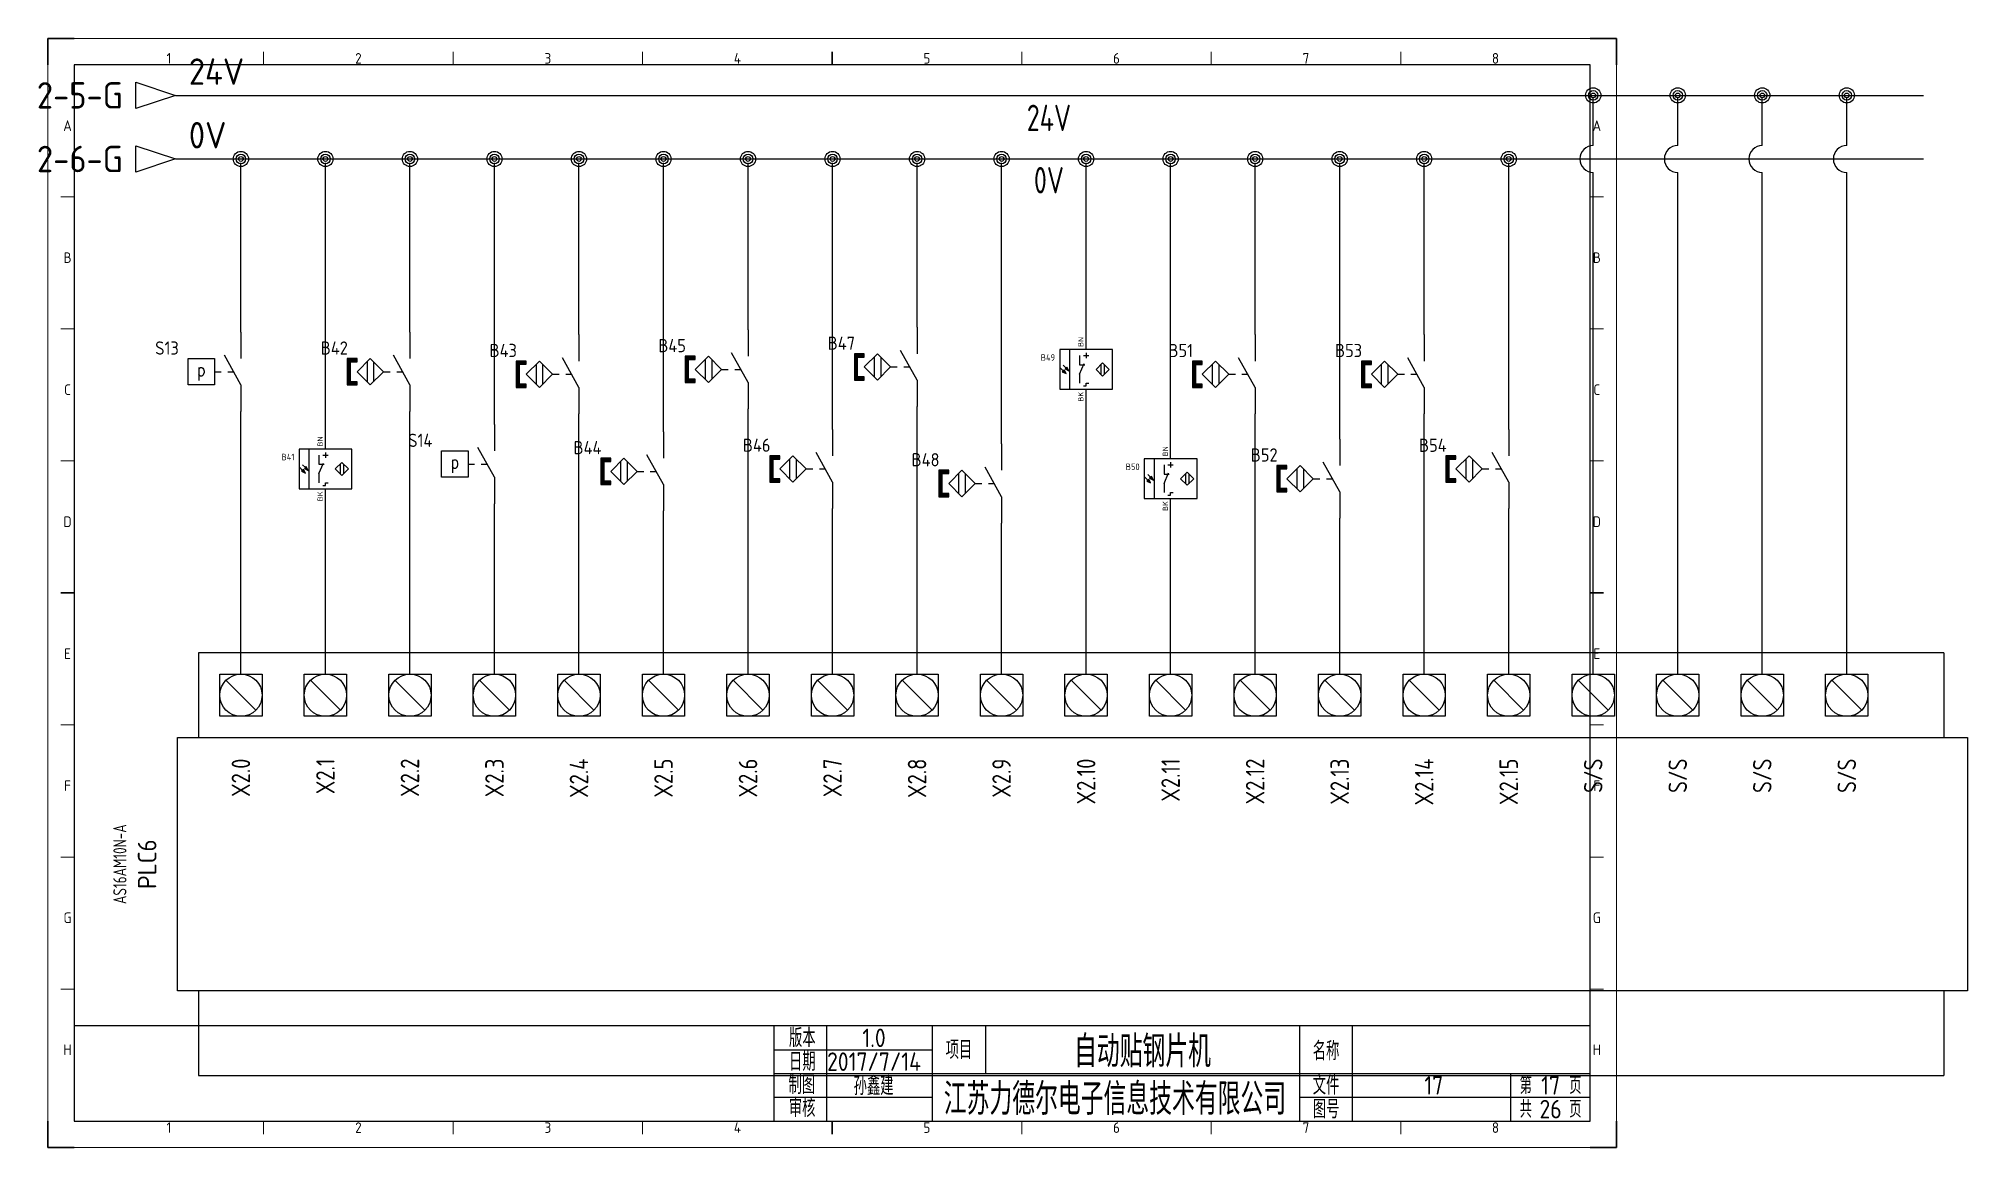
# Model space of a CAD drawing. Header units: millimetres. Extents: x 2028 to 2393, y 1387 to 1597.
import ezdxf
from ezdxf.enums import TextEntityAlignment as Align

# ---------------------------------------------------------------- set-up
doc = ezdxf.new("R2010")
doc.units = ezdxf.units.MM
for name, color, linetype in [('AE_BOR', 1, 'Continuous'), ('DESC', 150, 'Continuous'), ('SYMS', 7, 'Continuous'), ('TAGS', 150, 'Continuous'), ('TERMS', 123, 'Continuous'), ('WIRENO', 72, 'Continuous'), ('WIREREF_DEST', 52, 'Continuous'), ('WIRES', 7, 'Continuous'), ('XREF', 7, 'Continuous'), ('图框_标题栏属性', 1, 'Continuous'), ('图框_标题栏文字', 6, 'Continuous')]:
    doc.layers.add(name, color=color, linetype=linetype)
doc.styles.add('ACGBTS', font='ISOCP.SHX')
doc.styles.add('PIN', font='simplex', dxfattribs={"width": 0.75})
doc.styles.get("Standard").update_dxf_attribs({"font": 'arial.ttf'})
doc.styles.add('WD_IEC', font='ISOCP2.shx', dxfattribs={"height": 4, "bigfont": 'gbcbig.shx'})
doc.styles.add('工程字', font='gbenor.shx', dxfattribs={"bigfont": 'gbcbig.shx'})

# ---------------------------------------------------------------- blocks, each defined once
blk = doc.blocks.new('Border')
for p, q in [((584, 410), (10, 410)), ((10, 410), (10, 10)), ((584, 10), (584, 410)), ((10, 10), (584, 10))]:
    blk.add_line(p, q)
at = {"layer": 'AE_BOR', "color": 1, "lineweight": 30}
for p, q in [((10, 420), (0, 420)), ((0, 420), (0, 410)), ((594, 420), (584, 420)), ((594, 410), (594, 420)), ((297, 410), (297, 415)), ((5, 210), (10, 210)), ((584, 210), (589, 210)), ((0, 0), (0, 10)), ((297, 5), (297, 10)), ((594, 0), (594, 10)), ((0, 0), (10, 0)), ((594, 0), (584, 0))]:
    blk.add_line(p, q, dxfattribs=at)
at = {"layer": 'AE_BOR', "color": 1, "lineweight": 15}
for p, q in [((0, 420), (594, 420)), ((0, 0), (0, 420)), ((594, 420), (594, 0)), ((81.75, 410), (81.75, 415)), ((153.5, 410), (153.5, 415)), ((225.25, 410), (225.25, 415)), ((368.75, 410), (368.75, 415)), ((440.5, 410), (440.5, 415)), ((512.25, 410), (512.25, 415)), ((10, 360), (5, 360)), ((589, 360), (584, 360)), ((10, 310), (5, 310)), ((589, 310), (584, 310)), ((10, 260), (5, 260)), ((589, 260), (584, 260)), ((10, 160), (5, 160)), ((589, 160), (584, 160)), ((10, 110), (5, 110)), ((589, 110), (584, 110)), ((10, 60), (5, 60)), ((589, 60), (584, 60)), ((81.75, 5), (81.75, 10)), ((153.5, 5), (153.5, 10)), ((225.25, 5), (225.25, 10)), ((368.75, 5), (368.75, 10)), ((440.5, 5), (440.5, 10)), ((512.25, 5), (512.25, 10)), ((594, 0), (0, 0))]:
    blk.add_line(p, q, dxfattribs=at)
at = {"layer": 'AE_BOR', "color": 1, "lineweight": 15, "style": 'ACGBTS'}
for s, p in [('1', (45.875, 412.5)), ('2', (117.625, 412.5)), ('3', (189.375, 412.5)), ('4', (261.125, 412.5)), ('5', (332.875, 412.5)), ('6', (404.625, 412.5)), ('7', (476.375, 412.5)), ('8', (548.125, 412.5)), ('A', (7.5, 387)), ('A', (586.5, 387)), ('B', (7.5, 337)), ('B', (586.5, 337)), ('C', (7.5, 287)), ('C', (586.5, 287)), ('D', (7.5, 237)), ('D', (586.5, 237)), ('E', (7.5, 187)), ('E', (586.5, 187)), ('F', (7.5, 137)), ('F', (586.5, 137)), ('G', (7.5, 87)), ('G', (586.5, 87)), ('H', (7.5, 37)), ('H', (586.5, 37)), ('1', (45.875, 7.5)), ('2', (117.625, 7.5)), ('3', (189.375, 7.5)), ('4', (261.125, 7.5)), ('5', (332.875, 7.5)), ('6', (404.625, 7.5)), ('7', (476.375, 7.5)), ('8', (548.125, 7.5))]:
    blk.add_text(s, height=4, dxfattribs=at).set_placement(p, align=Align.MIDDLE)
blk = doc.blocks.new('LdrDkA4')
for p, q in [((132.5, 0), (132.5, 18)), ((142.5, 0), (142.5, 18)), ((162.5, 0), (162.5, 18)), ((162.5, 0), (162.5, 18)), ((162.5, 0), (162.5, 18)), ((172.5, 18), (172.5, 13.5)), ((232, 0), (232, 18)), ((242, 0), (242, 18)), ((132.5, 13.5), (162.5, 13.5)), ((172.5, 13.5), (172.5, 9)), ((132.5, 9), (162.99, 9)), ((162.5, 9), (287, 9)), ((272, 0), (272, 9)), ((132.5, 4.5), (162.5, 4.5)), ((232, 4.5), (287, 4.5)), ((142.5, 2.09), (142.5, 2.09)), ((142.5, 2.09), (142.5, 2.09))]:
    blk.add_line(p, q)
blk.add_lwpolyline([(132.5, 18), (0, 18), (0, 0), (132.5, 0)], close=True)
blk.add_lwpolyline([(132.5, 0), (287, 0), (287, 18), (132.5, 18)])
at = {"flags": 9}
blk.add_attdef('WD_TB', (0, 0), '', height=2.5, dxfattribs=at)
at = {"layer": '图框_标题栏属性', "style": '工程字'}
for tag, height, p in [('版本', 3.5, (151.42, 15.75)), ('项目', 6, (202.25, 13.5)), ('名称', 3.5, (264.42, 13.27)), ('日期', 3.5, (151.42, 11.25)), ('制图', 3.5, (151.34, 6.85)), ('公司名称', 6, (197.03, 4.5)), ('文件', 3.5, (257.37, 6.75)), ('页数', 3.5, (279.5, 6.75)), ('审核', 3.5, (151.65, 2.36)), ('图号', 3.5, (257.37, 2.25)), ('总数', 3.5, (279.5, 2.25))]:
    blk.add_attdef(tag, text='', height=height, dxfattribs=at).set_placement(p, align=Align.MIDDLE)
at = {"layer": '图框_标题栏文字', "style": '工程字'}
for s, height, p in [('版本', 3.5, (137.85, 15.75)), ('项目', 3.5, (167.5, 13.5)), ('名称', 3.5, (237, 13.27)), ('日期', 3.5, (137.85, 11.25)), ('制图', 3.5, (137.75, 6.85)), ('文件', 3.5, (237, 6.75)), ('第    页', 3.25, (279.5, 6.75)), ('审核', 3.5, (137.81, 2.51)), ('图号', 3.5, (237, 2.25)), ('共    页', 3.25, (279.5, 2.25))]:
    blk.add_text(s, height=height, dxfattribs=at).set_placement(p, align=Align.MIDDLE_CENTER)
blk = doc.blocks.new('PLCIO_AS16AM10N')
for p, q in [((-289.88, 36.99), (-289.88, 20.99)), ((40.47, 36.99), (-289.88, 36.99)), ((40.47, 36.99), (40.47, 20.99)), ((-285.88, 24.99), (-285.88, 32.99)), ((-285.88, 32.99), (-277.88, 32.99)), ((-277.88, 32.99), (-277.88, 24.99)), ((-269.88, 24.99), (-269.88, 32.99)), ((-269.88, 32.99), (-261.88, 32.99)), ((-261.88, 32.99), (-261.88, 24.99)), ((-253.88, 24.99), (-253.88, 32.99)), ((-253.88, 32.99), (-245.88, 32.99)), ((-245.88, 32.99), (-245.88, 24.99)), ((-237.88, 24.99), (-237.88, 32.99)), ((-237.88, 24.99), (-237.88, 32.99)), ((-237.88, 32.99), (-229.88, 32.99)), ((-237.88, 32.99), (-229.88, 32.99)), ((-229.88, 32.99), (-229.88, 24.99)), ((-229.88, 32.99), (-229.88, 24.99)), ((-221.88, 24.99), (-221.88, 32.99)), ((-221.88, 32.99), (-213.88, 32.99)), ((-213.88, 32.99), (-213.88, 24.99)), ((-205.88, 24.99), (-205.88, 32.99)), ((-205.88, 32.99), (-197.88, 32.99)), ((-197.88, 32.99), (-197.88, 24.99)), ((-189.88, 24.99), (-189.88, 32.99)), ((-189.88, 32.99), (-181.88, 32.99)), ((-181.88, 32.99), (-181.88, 24.99)), ((-173.88, 24.99), (-173.88, 32.99)), ((-173.88, 32.99), (-165.88, 32.99)), ((-165.88, 32.99), (-165.88, 24.99)), ((-157.88, 24.99), (-157.88, 32.99)), ((-157.88, 32.99), (-149.88, 32.99)), ((-149.88, 32.99), (-149.88, 24.99)), ((-141.88, 24.99), (-141.88, 32.99)), ((-141.88, 32.99), (-133.88, 32.99)), ((-133.88, 32.99), (-133.88, 24.99)), ((-125.88, 24.99), (-125.88, 32.99)), ((-125.88, 32.99), (-117.88, 32.99)), ((-117.88, 32.99), (-117.88, 24.99)), ((-109.88, 24.99), (-109.88, 32.99)), ((-109.88, 32.99), (-101.88, 32.99)), ((-101.88, 32.99), (-101.88, 24.99)), ((-93.88, 24.99), (-93.88, 32.99)), ((-93.88, 32.99), (-85.88, 32.99)), ((-85.88, 32.99), (-85.88, 24.99)), ((-77.88, 24.99), (-77.88, 32.99)), ((-77.88, 32.99), (-69.88, 32.99)), ((-69.88, 32.99), (-69.88, 24.99)), ((-61.88, 24.99), (-61.88, 32.99)), ((-61.88, 32.99), (-53.88, 32.99)), ((-53.88, 32.99), (-53.88, 24.99)), ((-45.88, 24.99), (-45.88, 32.99)), ((-45.88, 32.99), (-37.88, 32.99)), ((-37.88, 32.99), (-37.88, 24.99)), ((-29.88, 24.99), (-29.88, 32.99)), ((-29.88, 32.99), (-21.88, 32.99)), ((-21.88, 32.99), (-21.88, 24.99)), ((-13.88, 24.99), (-13.88, 32.99)), ((-13.88, 32.99), (-5.88, 32.99)), ((-5.88, 32.99), (-5.88, 24.99)), ((2.12, 24.99), (2.12, 32.99)), ((2.12, 32.99), (10.12, 32.99)), ((10.12, 32.99), (10.12, 24.99)), ((18.12, 24.99), (18.12, 32.99)), ((18.12, 32.99), (26.12, 32.99)), ((26.12, 32.99), (26.12, 24.99)), ((-284.71, 31.82), (-279.05, 26.16)), ((-268.71, 31.82), (-263.05, 26.16)), ((-252.71, 31.82), (-247.05, 26.16)), ((-236.71, 31.82), (-231.05, 26.16)), ((-220.71, 31.82), (-215.05, 26.16)), ((-204.71, 31.82), (-199.05, 26.16)), ((-188.71, 31.82), (-183.05, 26.16)), ((-172.71, 31.82), (-167.05, 26.16)), ((-156.71, 31.82), (-151.05, 26.16)), ((-140.71, 31.82), (-135.05, 26.16)), ((-124.71, 31.82), (-119.05, 26.16)), ((-108.71, 31.82), (-103.05, 26.16)), ((-92.71, 31.82), (-87.05, 26.16)), ((-76.71, 31.82), (-71.05, 26.16)), ((-60.71, 31.82), (-55.05, 26.16)), ((-44.71, 31.82), (-39.05, 26.16)), ((-28.71, 31.82), (-23.05, 26.16)), ((-12.71, 31.82), (-7.05, 26.16)), ((3.29, 31.82), (8.95, 26.16)), ((19.29, 31.82), (24.95, 26.16)), ((-277.88, 24.99), (-285.88, 24.99)), ((-261.88, 24.99), (-269.88, 24.99)), ((-245.88, 24.99), (-253.88, 24.99)), ((-229.88, 24.99), (-237.88, 24.99)), ((-229.88, 24.99), (-237.88, 24.99)), ((-213.88, 24.99), (-221.88, 24.99)), ((-197.88, 24.99), (-205.88, 24.99)), ((-181.88, 24.99), (-189.88, 24.99)), ((-165.88, 24.99), (-173.88, 24.99)), ((-149.88, 24.99), (-157.88, 24.99)), ((-133.88, 24.99), (-141.88, 24.99)), ((-117.88, 24.99), (-125.88, 24.99)), ((-101.88, 24.99), (-109.88, 24.99)), ((-85.88, 24.99), (-93.88, 24.99)), ((-69.88, 24.99), (-77.88, 24.99)), ((-53.88, 24.99), (-61.88, 24.99)), ((-37.88, 24.99), (-45.88, 24.99)), ((-21.88, 24.99), (-29.88, 24.99)), ((-5.88, 24.99), (-13.88, 24.99)), ((10.12, 24.99), (2.12, 24.99)), ((26.12, 24.99), (18.12, 24.99)), ((-293.88, -27.01), (-293.88, 20.99)), ((-293.88, 20.99), (44.95, 20.99)), ((44.95, 20.99), (44.95, -27.01)), ((-289.88, -27.01), (-293.88, -27.01)), ((-289.88, -27.01), (-289.88, -43.01)), ((-49.88, -27.01), (-289.88, -27.01)), ((44.95, -27.01), (-49.88, -27.01)), ((40.47, -27.01), (40.47, -43.01)), ((-289.88, -43.01), (40.47, -43.01))]:
    blk.add_line(p, q)
for centre in [(-281.88, 28.99), (-265.88, 28.99), (-249.88, 28.99), (-233.88, 28.99), (-217.88, 28.99), (-201.88, 28.99), (-185.88, 28.99), (-169.88, 28.99), (-153.88, 28.99), (-137.88, 28.99), (-121.88, 28.99), (-105.88, 28.99), (-89.88, 28.99), (-73.88, 28.99), (-57.88, 28.99), (-41.88, 28.99), (-25.88, 28.99), (-9.88, 28.99), (6.12, 28.99), (22.12, 28.99)]:
    blk.add_circle(centre, 4)
at = {"style": 'WD_IEC'}
for tag, p, width in [('DESCA41', (-283.38, 60.92), 0.9), ('DESCB41', (-276.38, 60.92), 0.9), ('DESCA42', (-267.38, 60.92), 0.9), ('DESCB42', (-260.38, 60.92), 0.9), ('DESCA43', (-251.38, 60.92), 0.9), ('DESCB43', (-244.38, 60.92), 0.9), ('DESCA44', (-235.38, 60.92), 0.9), ('DESCB44', (-228.38, 60.92), 0.9), ('DESCA45', (-219.38, 60.92), 0.9), ('DESCB45', (-212.38, 60.92), 0.9), ('DESCA46', (-203.38, 60.92), 0.9), ('DESCB46', (-196.38, 60.92), 0.9), ('DESCA47', (-187.38, 60.92), 0.9), ('DESCB47', (-180.38, 60.92), 0.9), ('DESCA48', (-171.38, 60.92), 0.9), ('DESCB48', (-164.38, 60.92), 0.9), ('DESCA49', (-155.38, 60.92), 0.9), ('DESCB49', (-148.38, 60.92), 0.9), ('DESCA50', (-139.38, 60.92), 0.9), ('DESCB50', (-132.38, 60.92), 0.9), ('DESCA51', (-123.38, 60.92), 0.9), ('DESCB51', (-116.38, 60.92), 0.9), ('DESCA52', (-107.38, 60.92), 0.9), ('DESCB52', (-100.38, 60.92), 0.9), ('DESCA53', (-91.38, 60.92), 0.9), ('DESCB53', (-84.38, 60.92), 0.9), ('DESCA54', (-75.38, 60.92), 0.9), ('DESCB54', (-68.38, 60.92), 0.9), ('DESCA55', (-59.38, 60.92), 0.9), ('DESCB55', (-52.38, 60.92), 0.9), ('DESCA56', (-43.38, 60.92), 0.9), ('DESCB56', (-36.38, 60.92), 0.9), ('WDTAGALT', (-331.88, -15.01), 0.8)]:
    blk.add_attdef(tag, p, '', height=4, rotation=90, dxfattribs=dict(at, width=width))
at = {"style": 'WD_IEC', "width": 0.9}
for tag, p in [('TERM44', (-231.88, 34.22)), ('TERM54', (-71.88, 34.22)), ('TERM41', (-279.88, 34.22)), ('TERM42', (-263.88, 34.22)), ('TERM43', (-247.88, 34.22)), ('TERM45', (-215.88, 34.22)), ('TERM46', (-199.88, 34.22)), ('TERM47', (-183.88, 34.22)), ('TERM48', (-167.88, 34.22)), ('TERM49', (-151.88, 34.22)), ('TERM50', (-135.88, 34.22)), ('TERM51', (-119.88, 34.22)), ('TERM52', (-103.88, 34.22)), ('TERM53', (-87.88, 34.22)), ('TERM55', (-55.88, 34.22)), ('TERM56', (-39.88, 34.22)), ('TERM57', (-23.88, 34.22)), ('TERM58', (-7.88, 34.22)), ('TERM59', (8.12, 34.22)), ('TERM60', (24.12, 34.22))]:
    blk.add_attdef(tag, text='', height=2.5, rotation=90, dxfattribs=at).set_placement(p, align=Align.TOP_LEFT)
at = {"style": 'WD_IEC', "flags": 1}
for tag, p in [('X2TERM41', (-281.88, 32.99)), ('X2TERM42', (-265.88, 32.99)), ('X2TERM43', (-249.88, 32.99)), ('X2TERM44', (-233.88, 32.99)), ('X2TERM45', (-217.88, 32.99)), ('X2TERM46', (-201.88, 32.99)), ('X2TERM47', (-185.88, 32.99)), ('X2TERM48', (-169.88, 32.99)), ('X2TERM49', (-153.88, 32.99)), ('X2TERM50', (-137.88, 32.99)), ('X2TERM51', (-121.88, 32.99)), ('X2TERM52', (-105.88, 32.99)), ('X2TERM53', (-89.88, 32.99)), ('X2TERM54', (-73.88, 32.99)), ('X2TERM55', (-57.88, 32.99)), ('X2TERM56', (-41.88, 32.99)), ('X2TERM57', (-25.88, 32.99)), ('X2TERM58', (-9.88, 32.99)), ('X2TERM59', (6.12, 32.99)), ('X2TERM60', (22.12, 32.99))]:
    blk.add_attdef(tag, p, '', height=0.35, rotation=90, dxfattribs=at)
at = {"style": 'WD_IEC', "width": 0.9}
for tag, p in [('TAGA41', (-281.88, 16.99)), ('TAGA42', (-265.88, 16.99)), ('TAGA43', (-249.88, 16.99)), ('TAGA44', (-233.88, 16.99)), ('TAGA45', (-217.88, 16.99)), ('TAGA46', (-201.88, 16.99)), ('TAGA47', (-185.88, 16.99)), ('TAGA48', (-169.88, 16.99)), ('TAGA49', (-153.88, 16.99)), ('TAGA50', (-137.88, 16.99)), ('TAGA51', (-121.88, 16.99)), ('TAGA52', (-105.88, 16.99)), ('TAGA53', (-89.88, 16.99)), ('TAGA54', (-73.88, 16.99)), ('TAGA55', (-57.88, 16.99)), ('TAGA56', (-41.88, 16.99)), ('TERMDESC57', (-25.88, 16.99)), ('TERMDESC58', (-9.88, 16.99)), ('TERMDESC59', (6.12, 16.99)), ('TERMDESC60', (22.12, 16.99))]:
    blk.add_attdef(tag, text='', height=3.5, rotation=90, dxfattribs=at).set_placement(p, align=Align.MIDDLE_RIGHT)
at = {"linetype": 'Continuous', "style": 'WD_IEC', "flags": 9}
for tag, p in [('ASSYCODE', (-320.88, 4.35)), ('FAMILY', (-320.09, 4.38))]:
    blk.add_attdef(tag, text='', height=0.32, rotation=90, dxfattribs=at).set_placement(p, align=Align.CENTER)
at = {"style": 'WD_IEC'}
for tag, p in [('LINE1', (-312.59, -3.01)), ('LINE2', (-307.59, -3.01)), ('TAG1', (-297.88, -3.01))]:
    blk.add_attdef(tag, text='', height=3.5, rotation=90, dxfattribs=at).set_placement(p, align=Align.CENTER)
for tag, width, p in [('INST', 0.8, (-328.04, -3.01)), ('LOC', 0.8, (-324.6, -3.01)), ('MFG', 0.8, (-320.59, -3.01)), ('CAT', 0.9, (-317.09, -3.01)), ('DESC', 0.8, (-303.54, -3.01))]:
    blk.add_attdef(tag, text='', height=2.5, rotation=90, dxfattribs=dict(at, width=width)).set_placement(p, align=Align.CENTER)
blk = doc.blocks.new('HA1D3')
blk.add_lwpolyline([(0, 0), (-3.75, -1.25), (-3.75, 1.25)], close=True)
at = {"style": 'WD_IEC', "flags": 1}
blk.add_attdef('SIGCODE', text='', height=1, dxfattribs=at).set_placement((-2.5, 1.8), align=Align.RIGHT)
at = {"style": 'WD_IEC'}
for tag, p, height, flags in [('WIRENO', (1.25, 1), 2.5, 8), ('X1TERM01', (0, 0), 0.32, 1)]:
    blk.add_attdef(tag, p, '', height=height, dxfattribs=dict(at, flags=flags))
blk.add_attdef('XREF', text='', height=2.5, dxfattribs=at).set_placement((-5, 0), align=Align.MIDDLE_RIGHT)
blk.add_attdef('DESC1', text='', height=2.5, dxfattribs=at).set_placement((1.25, -1), align=Align.TOP_LEFT)
blk = doc.blocks.new('WD_WNH')
at = {"linetype": 'Continuous', "style": 'WD_IEC', "width": 0.8}
blk.add_attdef('WIRENO', text='', height=2.5, dxfattribs=at).set_placement((0, 0.75), align=Align.CENTER)
at = {"style": 'WD_IEC', "flags": 1}
for tag, p in [('W08USER', (0, 0.375)), ('W04USER', (0, 0.875)), ('W05USER', (0, 0.75)), ('W09USER', (0, 0.25)), ('W03USER', (0, 1)), ('W06USER', (0, 0.625)), ('W07USER', (0, 0.5)), ('W02USER', (0, 1.125)), ('W01USER', (0, 1.25)), ('W10USER', (0, 0.125))]:
    blk.add_attdef(tag, text='', height=0.08, dxfattribs=at).set_placement(p, align=Align.CENTER)
blk = doc.blocks.new('WDDOT')
for radius in [0.72, 0.449, 0.223]:
    blk.add_circle((0, 0), radius)
blk = doc.blocks.new('VPS11')
for p, q in [((0, 7.5), (0, 2.5)), ((-5, 0), (-3.75, 0)), ((0, -2.5), (-3.12, 3.12)), ((-2.5, 0), (-1.39, 0)), ((0, -2.5), (0, -7.5))]:
    blk.add_line(p, q)
blk.add_lwpolyline([(-5, 2.5), (-5, -2.5), (-10, -2.5), (-10, 2.5)], close=True)
at = {"style": 'PIN', "width": 0.75}
blk.add_text('p', height=2.5, dxfattribs=at).set_placement((-7.5, 0), align=Align.MIDDLE)
at = {"style": 'WD_IEC'}
for tag, p in [('INST', (-11.75, 10.25)), ('LOC', (-11.75, 6.75)), ('TAG1', (-11.75, 3.25)), ('RATING1', (-11.75, -1.35)), ('DESC2', (-11.75, -13.35)), ('DESC1', (-11.75, -9.85)), ('DESC3', (-11.75, -16.85))]:
    blk.add_attdef(tag, text='', height=2.5, dxfattribs=at).set_placement(p, align=Align.RIGHT)
at = {"style": 'WD_IEC', "flags": 1}
for tag, p, height in [('X2TERM01', (0, 7.5), 0.32), ('MFG', (2.75, 6.5), 1.5), ('CAT', (2.75, 4), 1.5), ('X1LINK', (0, 0), 0.32), ('ASSYCODE', (1, -4), 1), ('CONTACT', (1, -2.5), 1), ('COMMON', (2.25, -3.75), 1), ('X8TERM02', (0, -7.5), 0.32), ('FAMILY', (1, -5.5), 1), ('CATDESC', (1, -7), 1)]:
    blk.add_attdef(tag, p, '', height=height, dxfattribs=at)
at = {"style": 'WD_IEC'}
blk.add_attdef('TERM01', text='', height=2, rotation=90, dxfattribs=at).set_placement((-1, 7.5), align=Align.RIGHT)
blk.add_attdef('TERM02', (-1, -7.5), '', height=2, rotation=90, dxfattribs=at)
at = {"lineweight": 15, "style": 'WD_IEC'}
for tag, p in [('XREF', (-11.75, -6)), ('WDTAGALT', (-11.25, -20.13))]:
    blk.add_attdef(tag, text='', height=2.5, dxfattribs=at).set_placement(p, align=Align.RIGHT)
blk = doc.blocks.new('VPE12PE2')
for p, q in [((-6.25, 7.5), (-6.25, -7.5)), ((-8.66, -0.53), (-9.72, 0.53)), ((-7.59, 0.53), (-8.66, 1.59)), ((-7.24, 0.88), (-7.95, 0.18)), ((-7.95, 0.18), (-6.53, -0.53)), ((-6.53, -0.53), (-7.24, 0.88)), ((-2.5, 5.25), (-2.5, 1.75)), ((-2.5, -1.75), (-0.75, 2.19)), ((-2.5, 1.75), (-0.49, 1.75)), ((-1, 5.25), (1, 5.25)), ((0, 6.25), (0, 4.25)), ((5.62, 1.87), (5.62, -1.88)), ((6.88, 1.87), (6.88, -1.88)), ((-8.3, -0.18), (-9.01, -0.88)), ((-9.01, -0.88), (-7.59, -1.59)), ((-7.59, -1.59), (-8.3, -0.18)), ((-2.5, -1.75), (-2.5, -5.25)), ((-1, -6.25), (0, -6.25)), ((0, -6.25), (0, -5.25)), ((0, -5.25), (1, -5.25))]:
    blk.add_line(p, q)
for points in [[(-10, -7.5), (10, -7.5), (10, 7.5), (-10, 7.5)], [(6.25, 2.5), (8.75, 0), (6.25, -2.5), (3.75, 0)]]:
    blk.add_lwpolyline(points, close=True)
for points in [[(-7.24, 0.88), (-7.95, 0.18), (-6.53, -0.53)], [(-8.3, -0.18), (-9.01, -0.88), (-7.59, -1.59)]]:
    blk.add_solid(points)
at = {"style": 'WD_IEC'}
blk.add_attdef('TERM02', (-1, 8.5), '', height=2, rotation=90, dxfattribs=at)
for tag, p in [('INST', (-11.75, 10.25)), ('LOC', (-11.75, 6.75)), ('XREF', (-11.75, -1.35)), ('TAG1', (-11.75, 3.25)), ('DESC2', (-11.75, -8.7)), ('DESC1', (-11.75, -5.2)), ('WDTAGALT', (-11.5, -15.5)), ('DESC3', (-11.75, -12.2))]:
    blk.add_attdef(tag, text='', height=2.5, dxfattribs=at).set_placement(p, align=Align.RIGHT)
at = {"style": 'WD_IEC', "flags": 1}
for tag, p, height in [('X2TERM02', (0, 7.5), 0.32), ('MFG', (12.75, 6.5), 1.5), ('CAT', (12.75, 4), 1.5), ('X8TERM01', (0, -7.5), 0.32), ('ASSYCODE', (11, -4), 1), ('FAMILY', (11, -5.5), 1), ('CATDESC', (11, -7), 1)]:
    blk.add_attdef(tag, p, '', height=height, dxfattribs=at)
at = {"style": 'WD_IEC'}
blk.add_attdef('TERM01', text='', height=2, rotation=90, dxfattribs=at).set_placement((-1, -8.5), align=Align.RIGHT)
blk = doc.blocks.new('VPX11M')
for p, q in [((0, 7.5), (0, 2.5)), ((-8.125, 1.875), (-8.125, -1.875)), ((-6.875, 1.875), (-6.875, -1.875)), ((-5, 0), (-3.75, 0)), ((0, -2.5), (-3.125, 3.125)), ((-2.5, 0), (-1.389, 0)), ((0, -2.5), (0, -7.5))]:
    blk.add_line(p, q)
for points in [[(-11.25, 1.875), (-10, 1.875), (-10, 2.5), (-11.875, 2.5), (-11.875, -2.5), (-10, -2.5), (-10, -1.875), (-11.25, -1.875)], [(-7.5, 2.5), (-5, 0), (-7.5, -2.5), (-10, 0)]]:
    blk.add_lwpolyline(points, close=True)
for points in [[(-11.875, 2.5), (-11.875, 1.875), (-10, 2.5), (-10, 1.875)], [(-11.875, 1.875), (-11.875, -1.875), (-11.25, 1.875), (-11.25, -1.875)], [(-11.875, -1.875), (-11.875, -2.5), (-10, -1.875), (-10, -2.5)]]:
    blk.add_solid(points)
at = {"style": 'WD_IEC'}
for tag, p in [('INST', (-11.75, 10.25)), ('LOC', (-11.75, 6.75)), ('TAG1', (-11.75, 3.25)), ('DESC2', (-11.75, -13.35)), ('DESC1', (-11.75, -9.85)), ('DESC3', (-11.75, -16.85))]:
    blk.add_attdef(tag, text='', height=2.5, dxfattribs=at).set_placement(p, align=Align.RIGHT)
at = {"style": 'WD_IEC', "flags": 1}
for tag, p, height in [('X2TERM01', (0, 7.5), 0.32), ('MFG', (2.75, 6.5), 1.5), ('CAT', (2.75, 4), 1.5), ('X1LINK', (0, 0), 0.32), ('ASSYCODE', (1, -4), 1), ('CONTACT', (1, -2.5), 1), ('COMMON', (2.25, -3.75), 1), ('X8TERM02', (0, -7.5), 0.32), ('FAMILY', (1, -5.5), 1), ('CATDESC', (1, -7), 1)]:
    blk.add_attdef(tag, p, '', height=height, dxfattribs=at)
at = {"style": 'WD_IEC'}
blk.add_attdef('TERM01', text='', height=2, rotation=90, dxfattribs=at).set_placement((-1, 7.5), align=Align.RIGHT)
blk.add_attdef('TERM02', (-1, -7.5), '', height=2, rotation=90, dxfattribs=at)
at = {"lineweight": 15, "style": 'WD_IEC'}
for tag, p in [('XREF', (-11.75, -6)), ('WDTAGALT', (-11.5, -20))]:
    blk.add_attdef(tag, text='', height=2.5, dxfattribs=at).set_placement(p, align=Align.RIGHT)

msp = doc.modelspace()

# ---------------------------------------------------------------- linework, layer by layer
at = {"layer": 'WIRES'}
for p, q in [((2053.5, 1586.66), (2384.35, 1586.66)), ((2321.86, 1577.15), (2321.86, 1586.2)), ((2337.86, 1577.15), (2337.86, 1586.2)), ((2353.86, 1577.15), (2353.86, 1586.2)), ((2369.86, 1577.15), (2369.86, 1586.2)), ((2053.5, 1574.61), (2384.35, 1574.61)), ((2065.86, 1541.81), (2065.86, 1573.86)), ((2081.86, 1519.66), (2081.86, 1573.86)), ((2097.86, 1541.81), (2097.86, 1573.86)), ((2113.86, 1524.33), (2113.86, 1573.86)), ((2129.86, 1541.35), (2129.86, 1573.86)), ((2145.86, 1522.95), (2145.86, 1573.86)), ((2161.86, 1542.27), (2161.86, 1573.86)), ((2177.86, 1523.41), (2177.86, 1573.86)), ((2193.86, 1542.73), (2193.86, 1573.86)), ((2209.86, 1520.65), (2209.86, 1573.86)), ((2225.86, 1538.51), (2225.86, 1573.86)), ((2241.86, 1517.81), (2241.86, 1573.86)), ((2257.86, 1541.34), (2257.86, 1573.86)), ((2273.86, 1521.56), (2273.86, 1573.86)), ((2289.86, 1541.34), (2289.86, 1573.86)), ((2305.86, 1523.4), (2305.86, 1573.86)), ((2321.86, 1477.06), (2321.86, 1572.07)), ((2337.86, 1477.06), (2337.86, 1572.07)), ((2353.86, 1477.06), (2353.86, 1572.07)), ((2369.86, 1477.06), (2369.86, 1572.07)), ((2225.86, 1477.06), (2225.86, 1531.01)), ((2065.86, 1477.06), (2065.86, 1526.81)), ((2097.86, 1477.06), (2097.86, 1526.81)), ((2129.86, 1477.06), (2129.86, 1526.35)), ((2161.86, 1477.06), (2161.86, 1527.27)), ((2193.86, 1477.06), (2193.86, 1527.73)), ((2257.86, 1477.06), (2257.86, 1526.34)), ((2289.86, 1477.06), (2289.86, 1526.34)), ((2081.86, 1477.06), (2081.86, 1512.16)), ((2113.86, 1477.06), (2113.86, 1509.33)), ((2177.86, 1477.06), (2177.86, 1508.41)), ((2241.86, 1477.06), (2241.86, 1510.31)), ((2305.86, 1477.06), (2305.86, 1508.4)), ((2145.86, 1477.06), (2145.86, 1507.95)), ((2209.86, 1477.06), (2209.86, 1505.65)), ((2273.86, 1477.06), (2273.86, 1506.56))]:
    msp.add_line(p, q, dxfattribs=at)
for centre in [(2321.86, 1574.61), (2337.86, 1574.61), (2353.86, 1574.61), (2369.86, 1574.61)]:
    msp.add_arc(centre, 2.54, 90, 270, dxfattribs=at)

# ---------------------------------------------------------------- block references
msp.add_blockref('LdrDkA4', (2034.29, 1392.42)).add_auto_attribs({'总数': '26', '页数': '17', '文件': '17', '公司名称': '江苏力德尔电子信息技术有限公司', '项目': '自动贴钢片机', '制图': '孙鑫建', '日期': '2017/7/14', '版本': '1.0'})
at = {"layer": 'AE_BOR', "xscale": 0.5, "yscale": 0.5, "zscale": 0.5}
msp.add_blockref('Border', (2029.29, 1387.42), dxfattribs=at)
at = {"layer": 'SYMS'}
ref = msp.add_blockref('HA1D3', (2053.5, 1586.66), dxfattribs=dict(at, xscale=2, yscale=2, zscale=2))
ref.add_attrib('XREF', '2-5-G', dxfattribs={"layer": 'XREF', "height": 5, "style": 'WD_IEC'}).set_placement((2043.5, 1586.66), align=Align.MIDDLE_RIGHT)
ref.add_attrib('WIRENO', '24V', (2056, 1588.66), dxfattribs={"layer": 'WIREREF_DEST', "height": 5, "style": 'WD_IEC', "flags": 8})
at = {"layer": 'SYMS', "xscale": 2, "yscale": 2, "zscale": 2}
for p in [(2321.86, 1586.66), (2337.86, 1586.66), (2353.86, 1586.66), (2369.86, 1586.66), (2065.86, 1574.61), (2081.86, 1574.61), (2097.86, 1574.61), (2113.86, 1574.61), (2129.86, 1574.61), (2145.86, 1574.61), (2161.86, 1574.61), (2177.86, 1574.61), (2193.86, 1574.61), (2209.86, 1574.61), (2225.86, 1574.61), (2241.86, 1574.61), (2257.86, 1574.61), (2273.86, 1574.61), (2289.86, 1574.61), (2305.86, 1574.61)]:
    msp.add_blockref('WDDOT', p, dxfattribs=at)
at = {"layer": 'SYMS'}
ref = msp.add_blockref('HA1D3', (2053.5, 1574.61), dxfattribs=dict(at, xscale=2, yscale=2, zscale=2))
ref.add_attrib('XREF', '2-6-G', dxfattribs={"layer": 'XREF', "height": 5, "style": 'WD_IEC'}).set_placement((2043.5, 1574.61), align=Align.MIDDLE_RIGHT)
ref.add_attrib('WIRENO', '0V', (2056, 1576.61), dxfattribs={"layer": 'WIREREF_DEST', "height": 5, "style": 'WD_IEC', "flags": 8})
ref = msp.add_blockref('VPS11', (2065.86, 1534.31), dxfattribs=at)
ref.add_attrib('TAG1', 'S13', dxfattribs={"layer": 'TAGS', "height": 2.5, "style": 'WD_IEC'}).set_placement((2054.11, 1537.56), align=Align.RIGHT)
ref = msp.add_blockref('VPX11M', (2097.86, 1534.31), dxfattribs=at)
ref.add_attrib('TAG1', 'B42', dxfattribs={"layer": 'TAGS', "height": 2.5, "style": 'WD_IEC'}).set_placement((2086.11, 1537.56), align=Align.RIGHT)
ref = msp.add_blockref('VPX11M', (2129.86, 1533.85), dxfattribs=at)
ref.add_attrib('TAG1', 'B43', dxfattribs={"layer": 'TAGS', "height": 2.5, "style": 'WD_IEC'}).set_placement((2118.11, 1537.1), align=Align.RIGHT)
ref = msp.add_blockref('VPX11M', (2161.86, 1534.77), dxfattribs=at)
ref.add_attrib('TAG1', 'B45', dxfattribs={"layer": 'TAGS', "height": 2.5, "style": 'WD_IEC'}).set_placement((2150.11, 1538.02), align=Align.RIGHT)
ref = msp.add_blockref('VPX11M', (2193.86, 1535.23), dxfattribs=at)
ref.add_attrib('TAG1', 'B47', dxfattribs={"layer": 'TAGS', "height": 2.5, "style": 'WD_IEC'}).set_placement((2182.11, 1538.48), align=Align.RIGHT)
ref = msp.add_blockref('VPX11M', (2257.86, 1533.84), dxfattribs=at)
ref.add_attrib('TAG1', 'B51', dxfattribs={"layer": 'TAGS', "height": 2.5, "style": 'WD_IEC'}).set_placement((2246.11, 1537.09), align=Align.RIGHT)
ref = msp.add_blockref('VPX11M', (2289.86, 1533.84), dxfattribs=at)
ref.add_attrib('TAG1', 'B53', dxfattribs={"layer": 'TAGS', "height": 2.5, "style": 'WD_IEC'}).set_placement((2278.11, 1537.09), align=Align.RIGHT)
ref = msp.add_blockref('VPE12PE2', (2225.86, 1534.76), dxfattribs=dict(at, xscale=0.5, yscale=0.5, zscale=0.5))
ref.add_attrib('TERM02', 'BN', (2225.36, 1539.01), dxfattribs={"layer": 'TERMS', "height": 1, "rotation": 90, "style": 'WD_IEC'})
ref.add_attrib('TERM01', 'BK', dxfattribs={"layer": 'TERMS', "height": 1, "rotation": 90, "style": 'WD_IEC'}).set_placement((2225.36, 1530.51), align=Align.RIGHT)
ref.add_attrib('TAG1', 'B49', dxfattribs={"layer": 'TAGS', "height": 1.25, "style": 'WD_IEC'}).set_placement((2219.99, 1536.39), align=Align.RIGHT)
ref = msp.add_blockref('VPS11', (2113.86, 1516.83), dxfattribs=at)
ref.add_attrib('TAG1', 'S14', dxfattribs={"layer": 'TAGS', "height": 2.5, "style": 'WD_IEC'}).set_placement((2102.11, 1520.08), align=Align.RIGHT)
ref = msp.add_blockref('VPX11M', (2145.86, 1515.45), dxfattribs=at)
ref.add_attrib('TAG1', 'B44', dxfattribs={"layer": 'TAGS', "height": 2.5, "style": 'WD_IEC'}).set_placement((2134.11, 1518.7), align=Align.RIGHT)
ref = msp.add_blockref('VPX11M', (2177.86, 1515.91), dxfattribs=at)
ref.add_attrib('TAG1', 'B46', dxfattribs={"layer": 'TAGS', "height": 2.5, "style": 'WD_IEC'}).set_placement((2166.11, 1519.16), align=Align.RIGHT)
ref = msp.add_blockref('VPX11M', (2305.86, 1515.9), dxfattribs=at)
ref.add_attrib('TAG1', 'B54', dxfattribs={"layer": 'TAGS', "height": 2.5, "style": 'WD_IEC'}).set_placement((2294.11, 1519.15), align=Align.RIGHT)
ref = msp.add_blockref('VPE12PE2', (2081.86, 1515.91), dxfattribs=dict(at, xscale=0.5, yscale=0.5, zscale=0.5))
ref.add_attrib('TERM02', 'BN', (2081.36, 1520.16), dxfattribs={"layer": 'TERMS', "height": 1, "rotation": 90, "style": 'WD_IEC'})
ref.add_attrib('TERM01', 'BK', dxfattribs={"layer": 'TERMS', "height": 1, "rotation": 90, "style": 'WD_IEC'}).set_placement((2081.36, 1511.66), align=Align.RIGHT)
ref.add_attrib('TAG1', 'B41', dxfattribs={"layer": 'TAGS', "height": 1.25, "style": 'WD_IEC'}).set_placement((2075.99, 1517.53), align=Align.RIGHT)
ref = msp.add_blockref('VPX11M', (2209.86, 1513.15), dxfattribs=at)
ref.add_attrib('TAG1', 'B48', dxfattribs={"layer": 'TAGS', "height": 2.5, "style": 'WD_IEC'}).set_placement((2198.11, 1516.4), align=Align.RIGHT)
ref = msp.add_blockref('VPE12PE2', (2241.86, 1514.06), dxfattribs=dict(at, xscale=0.5, yscale=0.5, zscale=0.5))
ref.add_attrib('TERM02', 'BN', (2241.36, 1518.31), dxfattribs={"layer": 'TERMS', "height": 1, "rotation": 90, "style": 'WD_IEC'})
ref.add_attrib('TERM01', 'BK', dxfattribs={"layer": 'TERMS', "height": 1, "rotation": 90, "style": 'WD_IEC'}).set_placement((2241.36, 1509.81), align=Align.RIGHT)
ref.add_attrib('TAG1', 'B50', dxfattribs={"layer": 'TAGS', "height": 1.25, "style": 'WD_IEC'}).set_placement((2235.99, 1515.69), align=Align.RIGHT)
ref = msp.add_blockref('VPX11M', (2273.86, 1514.06), dxfattribs=at)
ref.add_attrib('TAG1', 'B52', dxfattribs={"layer": 'TAGS', "height": 2.5, "style": 'WD_IEC'}).set_placement((2262.11, 1517.31), align=Align.RIGHT)
ref = msp.add_blockref('PLCIO_AS16AM10N', (2347.74, 1444.07), dxfattribs=at)
ref.add_attrib('TAGA47', 'X2.6', dxfattribs={"layer": 'TAGS', "height": 3.5, "rotation": 90, "style": 'WD_IEC', "width": 0.9}).set_placement((2161.86, 1461.06), align=Align.MIDDLE_RIGHT)
ref.add_attrib('TAGA45', 'X2.4', dxfattribs={"layer": 'TAGS', "height": 3.5, "rotation": 90, "style": 'WD_IEC', "width": 0.9}).set_placement((2129.86, 1461.06), align=Align.MIDDLE_RIGHT)
ref.add_attrib('TAGA43', 'X2.2', dxfattribs={"layer": 'TAGS', "height": 3.5, "rotation": 90, "style": 'WD_IEC', "width": 0.9}).set_placement((2097.86, 1461.06), align=Align.MIDDLE_RIGHT)
ref.add_attrib('TAGA42', 'X2.1', dxfattribs={"layer": 'TAGS', "height": 3.5, "rotation": 90, "style": 'WD_IEC', "width": 0.9}).set_placement((2081.86, 1461.06), align=Align.MIDDLE_RIGHT)
ref.add_attrib('TAGA41', 'X2.0', dxfattribs={"layer": 'TAGS', "height": 3.5, "rotation": 90, "style": 'WD_IEC', "width": 0.9}).set_placement((2065.86, 1461.06), align=Align.MIDDLE_RIGHT)
ref.add_attrib('TAG1', 'PLC6', dxfattribs={"layer": 'TAGS', "height": 3.5, "rotation": 90, "style": 'WD_IEC'}).set_placement((2049.86, 1441.06), align=Align.CENTER)
ref.add_attrib('DESC', 'AS16AM10N-A', dxfattribs={"layer": 'DESC', "height": 2.5, "rotation": 90, "style": 'WD_IEC', "width": 0.8}).set_placement((2044.2, 1441.06), align=Align.CENTER)
ref.add_attrib('TAGA44', 'X2.3', dxfattribs={"layer": 'TAGS', "height": 3.5, "rotation": 90, "style": 'WD_IEC', "width": 0.9}).set_placement((2113.86, 1461.06), align=Align.MIDDLE_RIGHT)
ref.add_attrib('TAGA46', 'X2.5', dxfattribs={"layer": 'TAGS', "height": 3.5, "rotation": 90, "style": 'WD_IEC', "width": 0.9}).set_placement((2145.86, 1461.06), align=Align.MIDDLE_RIGHT)
ref.add_attrib('TAGA48', 'X2.7', dxfattribs={"layer": 'TAGS', "height": 3.5, "rotation": 90, "style": 'WD_IEC', "width": 0.9}).set_placement((2177.86, 1461.06), align=Align.MIDDLE_RIGHT)
ref.add_attrib('TAGA49', 'X2.8', dxfattribs={"layer": 'TAGS', "height": 3.5, "rotation": 90, "style": 'WD_IEC', "width": 0.9}).set_placement((2193.86, 1461.06), align=Align.MIDDLE_RIGHT)
ref.add_attrib('TAGA50', 'X2.9', dxfattribs={"layer": 'TAGS', "height": 3.5, "rotation": 90, "style": 'WD_IEC', "width": 0.9}).set_placement((2209.86, 1461.06), align=Align.MIDDLE_RIGHT)
ref.add_attrib('TAGA51', 'X2.10', dxfattribs={"layer": 'TAGS', "height": 3.5, "rotation": 90, "style": 'WD_IEC', "width": 0.9}).set_placement((2225.86, 1461.06), align=Align.MIDDLE_RIGHT)
ref.add_attrib('TAGA52', 'X2.11', dxfattribs={"layer": 'TAGS', "height": 3.5, "rotation": 90, "style": 'WD_IEC', "width": 0.9}).set_placement((2241.86, 1461.06), align=Align.MIDDLE_RIGHT)
ref.add_attrib('TAGA53', 'X2.12', dxfattribs={"layer": 'TAGS', "height": 3.5, "rotation": 90, "style": 'WD_IEC', "width": 0.9}).set_placement((2257.86, 1461.06), align=Align.MIDDLE_RIGHT)
ref.add_attrib('TAGA54', 'X2.13', dxfattribs={"layer": 'TAGS', "height": 3.5, "rotation": 90, "style": 'WD_IEC', "width": 0.9}).set_placement((2273.86, 1461.06), align=Align.MIDDLE_RIGHT)
ref.add_attrib('TAGA55', 'X2.14', dxfattribs={"layer": 'TAGS', "height": 3.5, "rotation": 90, "style": 'WD_IEC', "width": 0.9}).set_placement((2289.86, 1461.06), align=Align.MIDDLE_RIGHT)
ref.add_attrib('TAGA56', 'X2.15', dxfattribs={"layer": 'TAGS', "height": 3.5, "rotation": 90, "style": 'WD_IEC', "width": 0.9}).set_placement((2305.86, 1461.06), align=Align.MIDDLE_RIGHT)
ref.add_attrib('TERMDESC57', 'S/S', dxfattribs={"layer": 'TERMS', "height": 3.5, "rotation": 90, "style": 'WD_IEC', "width": 0.9}).set_placement((2321.86, 1461.06), align=Align.MIDDLE_RIGHT)
ref.add_attrib('TERMDESC58', 'S/S', dxfattribs={"layer": 'TERMS', "height": 3.5, "rotation": 90, "style": 'WD_IEC', "width": 0.9}).set_placement((2337.86, 1461.06), align=Align.MIDDLE_RIGHT)
ref.add_attrib('TERMDESC59', 'S/S', dxfattribs={"layer": 'TERMS', "height": 3.5, "rotation": 90, "style": 'WD_IEC', "width": 0.9}).set_placement((2353.86, 1461.06), align=Align.MIDDLE_RIGHT)
ref.add_attrib('TERMDESC60', 'S/S', dxfattribs={"layer": 'TERMS', "height": 3.5, "rotation": 90, "style": 'WD_IEC', "width": 0.9}).set_placement((2369.86, 1461.06), align=Align.MIDDLE_RIGHT)
at = {"layer": 'WIRENO'}
ref = msp.add_blockref('WD_WNH', (2218.93, 1586.66), dxfattribs=dict(at, xscale=2, yscale=2, zscale=2))
ref.add_attrib('WIRENO', '24V', dxfattribs={"linetype": 'Continuous', "height": 5, "style": 'WD_IEC', "width": 0.8}).set_placement((2218.82, 1579.89), align=Align.CENTER)
ref = msp.add_blockref('WD_WNH', (2218.93, 1574.61), dxfattribs=dict(at, xscale=2, yscale=2, zscale=2))
ref.add_attrib('WIRENO', '0V', dxfattribs={"linetype": 'Continuous', "height": 5, "style": 'WD_IEC', "width": 0.8}).set_placement((2218.82, 1568.09), align=Align.CENTER)

doc.saveas('drawing.dxf')
